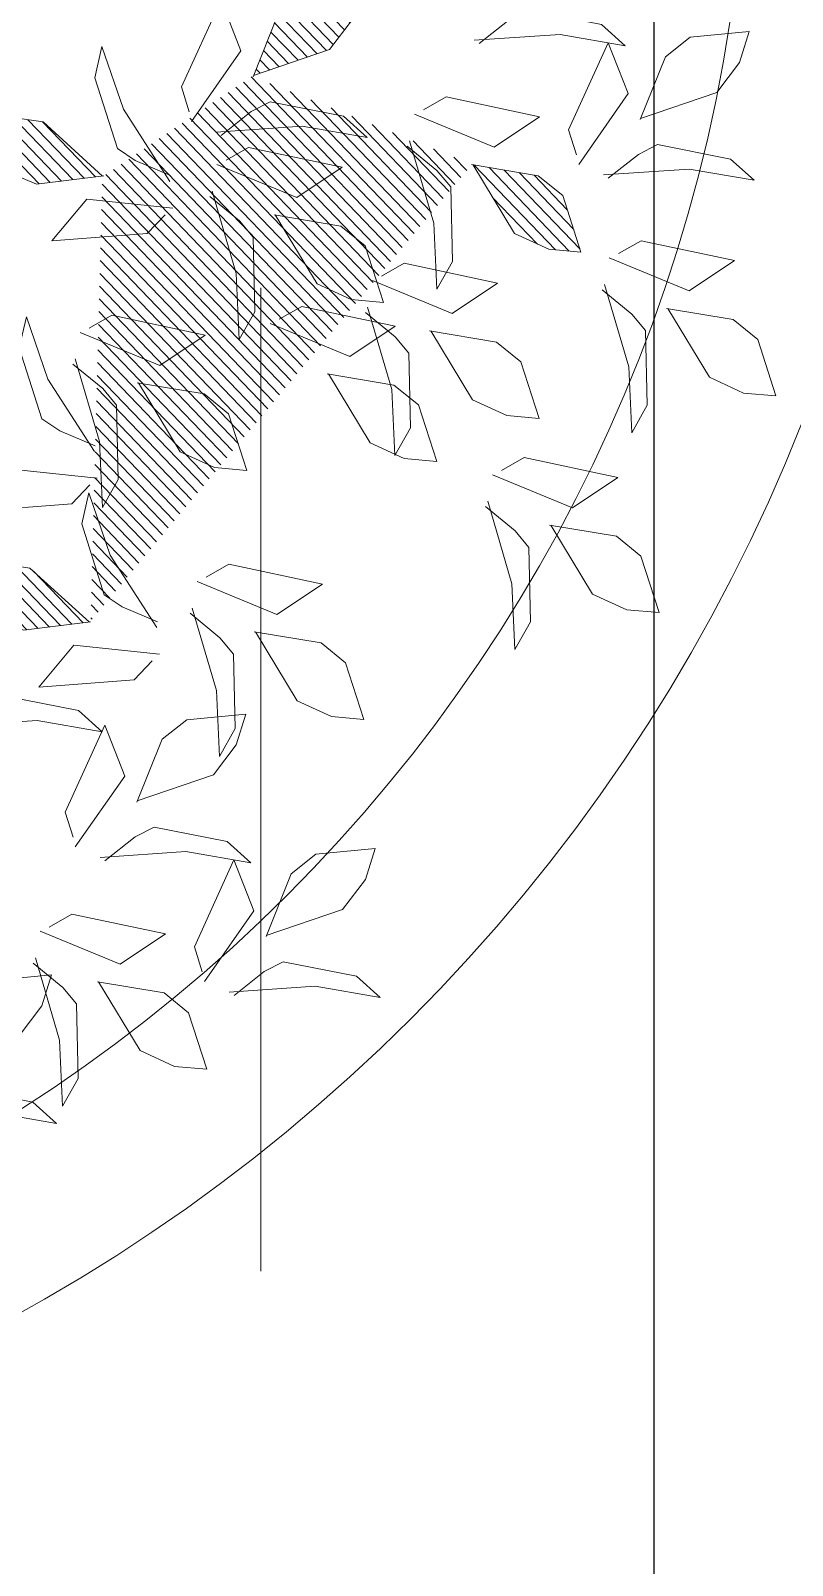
# Model space of a CAD drawing. Header units: millimetres. Extents: x 29001 to 40804, y -8833 to -5892.
# Drawn here: x 29691.93 to 29700.64, y -7861.49 to -7843.93 of the extents above; entities that cross this region are included whole.
import ezdxf

# ---------------------------------------------------------------- set-up
doc = ezdxf.new("R2010")
doc.units = ezdxf.units.MM
doc.linetypes.add('( Hidden )', pattern=[0.375, 0.25, -0.125])
doc.layers.get('0').update_dxf_attribs({"lineweight": 0})
for name, color, linetype, lineweight in [('250', 250, 'Continuous', 0), ('xxx_Auto_Duvar_Duvar Plan Kesit', 7, 'Continuous', 0), ('xxx_Auto_Kaplama_Seramik', 182, 'Continuous', 0)]:
    doc.layers.add(name, color=color, linetype=linetype, lineweight=lineweight)

# ---------------------------------------------------------------- blocks, each defined once
blk = doc.blocks.new('TÜM LAYOOUT')
at = {"layer": 'xxx_Auto_Duvar_Duvar Plan Kesit', "color": 253, "linetype": '( Hidden )', "lineweight": 0, "ltscale": 45, "true_color": 0x999999}
blk.add_lwpolyline([(549.765, -1764.949), (569.765, -1764.949), (569.765, -731.949), (549.765, -731.949)], close=True, dxfattribs=at)
at = {"layer": 'xxx_Auto_Kaplama_Seramik', "lineweight": 0}
for p, q in [((554.264, -1494.95), (554.264, -1551.95)), ((554.265, -1494.949), (554.265, -1551.949))]:
    blk.add_line(p, q, dxfattribs=at)
blk = doc.blocks.new('U1')
at = {"lineweight": 0}
h = blk.add_hatch(dxfattribs=at)
h.set_pattern_fill('ANSI31', color=41, scale=0.11949, style=0)
h.set_pattern_definition([(45, (-1654800.15585, 54996.655911), (-0.0105615167031, 0.0105615167031), [])])
edge = h.paths.add_edge_path()
edge.add_line((-2359701.9156, 78423.2977), (-2359701.8996, 78423.4079))
edge.add_line((-2359701.8996, 78423.4079), (-2359701.8677, 78423.4488))
edge.add_line((-2359701.8677, 78423.4488), (-2359701.7754, 78423.4807))
edge.add_line((-2359701.7754, 78423.4807), (-2359701.7789, 78423.4275))
edge.add_line((-2359701.7789, 78423.4275), (-2359701.8038, 78423.3707))
edge.add_line((-2359701.8038, 78423.3707), (-2359701.9156, 78423.2997))
edge.add_line((-2359702.0529, 78422.9354), (-2359702.1571, 78422.9747))
edge.add_line((-2359702.1571, 78422.9747), (-2359702.1901, 78423.0147))
edge.add_line((-2359702.1901, 78423.0147), (-2359702.2014, 78423.1118))
edge.add_line((-2359702.2014, 78423.1118), (-2359702.1502, 78423.0968))
edge.add_line((-2359702.1502, 78423.0968), (-2359702.1001, 78423.0603))
edge.add_line((-2359702.1001, 78423.0603), (-2359702.0548, 78422.9358))
edge.add_line((-2359701.8847, 78422.693), (-2359701.8689, 78422.5827))
edge.add_line((-2359701.8689, 78422.5827), (-2359701.888, 78422.5345))
edge.add_line((-2359701.888, 78422.5345), (-2359701.9676, 78422.4778))
edge.add_line((-2359701.9676, 78422.4778), (-2359701.9792, 78422.5299))
edge.add_line((-2359701.9792, 78422.5299), (-2359701.9714, 78422.5914))
edge.add_line((-2359701.9714, 78422.5914), (-2359701.8841, 78422.6911))
edge.add_line((-2359701.1503, 78422.6866), (-2359701.1345, 78422.5763))
edge.add_line((-2359701.1345, 78422.5763), (-2359701.1537, 78422.5281))
edge.add_line((-2359701.1537, 78422.5281), (-2359701.2332, 78422.4714))
edge.add_line((-2359701.2332, 78422.4714), (-2359701.2449, 78422.5235))
edge.add_line((-2359701.2449, 78422.5235), (-2359701.237, 78422.585))
edge.add_line((-2359701.237, 78422.585), (-2359701.1497, 78422.6847))
at = {"color": 67, "lineweight": 0, "true_color": 0x6c822b}
for points in [[(-2359701.7141, 78423.517), (-2359701.6751, 78423.5666), (-2359701.6484, 78423.5897), (-2359701.5259, 78423.595), (-2359701.4798, 78423.5702), (-2359701.5881, 78423.5631), (-2359701.723, 78423.5205)], [(-2359701.9354, 78423.47), (-2359701.9761, 78423.4563), (-2359702.1207, 78423.5184), (-2359702.0377, 78423.5528), (-2359701.9194, 78423.474)], [(-2359702.1149, 78423.306), (-2359702.155, 78423.3549), (-2359702.1718, 78423.3858), (-2359702.1506, 78423.5066), (-2359702.1164, 78423.5463), (-2359702.1328, 78423.439), (-2359702.1203, 78423.2981)], [(-2359701.9156, 78423.2977), (-2359701.8996, 78423.4079), (-2359701.8677, 78423.4488), (-2359701.7754, 78423.4807), (-2359701.7789, 78423.4275), (-2359701.8038, 78423.3707), (-2359701.9156, 78423.2997)], [(-2359702.0039, 78423.2167), (-2359702.026, 78423.2536), (-2359701.9966, 78423.4081), (-2359701.945, 78423.3345), (-2359701.9966, 78423.202)], [(-2359701.7289, 78423.1534), (-2359701.751, 78423.1902), (-2359701.7215, 78423.3447), (-2359701.67, 78423.2711), (-2359701.7215, 78423.1387)], [(-2359701.944, 78423.1914), (-2359701.905, 78423.2411), (-2359701.8783, 78423.2642), (-2359701.7558, 78423.2695), (-2359701.7097, 78423.2447), (-2359701.818, 78423.2376), (-2359701.9529, 78423.195)], [(-2359701.5663, 78423.0674), (-2359701.5503, 78423.1776), (-2359701.5184, 78423.2184), (-2359701.426, 78423.2504), (-2359701.4296, 78423.1971), (-2359701.4544, 78423.1403), (-2359701.5663, 78423.0694)], [(-2359701.6689, 78423.1281), (-2359701.6299, 78423.1777), (-2359701.6033, 78423.2008), (-2359701.4807, 78423.2061), (-2359701.4346, 78423.1813), (-2359701.5429, 78423.1742), (-2359701.6778, 78423.1316)], [(-2359701.6546, 78422.9864), (-2359701.6767, 78423.0232), (-2359701.6473, 78423.1778), (-2359701.5957, 78423.1042), (-2359701.6473, 78422.9717)], [(-2359701.8261, 78422.9746), (-2359701.8101, 78423.0849), (-2359701.7782, 78423.1257), (-2359701.6859, 78423.1576), (-2359701.6894, 78423.1044), (-2359701.7143, 78423.0476), (-2359701.8261, 78422.9766)], [(-2359701.9552, 78422.8847), (-2359701.9954, 78422.9336), (-2359702.0121, 78422.9646), (-2359701.991, 78423.0853), (-2359701.9568, 78423.1251), (-2359701.9732, 78423.0178), (-2359701.9606, 78422.8768)], [(-2359701.1394, 78422.9561), (-2359701.1235, 78423.0663), (-2359701.0915, 78423.1071), (-2359700.9992, 78423.1391), (-2359701.0027, 78423.0858), (-2359701.0276, 78423.029), (-2359701.1395, 78422.9581)], [(-2359702.0529, 78422.9354), (-2359702.1571, 78422.9747), (-2359702.1901, 78423.0147), (-2359702.2014, 78423.1118), (-2359702.1502, 78423.0968), (-2359702.1001, 78423.0603), (-2359702.0548, 78422.9358)], [(-2359701.9144, 78422.8937), (-2359701.9365, 78422.9305), (-2359701.9071, 78423.085), (-2359701.8555, 78423.0114), (-2359701.9071, 78422.8789)], [(-2359701.2278, 78422.8751), (-2359701.2499, 78422.9119), (-2359701.2204, 78423.0665), (-2359701.1689, 78422.9929), (-2359701.2204, 78422.8604)], [(-2359701.8545, 78422.8684), (-2359701.8155, 78422.918), (-2359701.7888, 78422.9411), (-2359701.6663, 78422.9464), (-2359701.6202, 78422.9216), (-2359701.7285, 78422.9145), (-2359701.8634, 78422.8719)], [(-2359700.8556, 78422.7687), (-2359700.9598, 78422.8081), (-2359700.9928, 78422.8481), (-2359701.0041, 78422.9451), (-2359700.9529, 78422.9302), (-2359700.9028, 78422.8937), (-2359700.8576, 78422.7691)], [(-2359700.758, 78422.7181), (-2359700.7981, 78422.7669), (-2359700.8149, 78422.7979), (-2359700.7937, 78422.9187), (-2359700.7595, 78422.9584), (-2359700.7759, 78422.8511), (-2359700.7633, 78422.7102)], [(-2359700.5785, 78422.882), (-2359700.6192, 78422.8684), (-2359700.7638, 78422.9304), (-2359700.6808, 78422.9649), (-2359700.5625, 78422.8861)], [(-2359701.5452, 78422.7552), (-2359701.5293, 78422.8654), (-2359701.4973, 78422.9062), (-2359701.405, 78422.9382), (-2359701.4085, 78422.8849), (-2359701.4334, 78422.8281), (-2359701.5452, 78422.7572)], [(-2359701.1679, 78422.8498), (-2359701.1288, 78422.8995), (-2359701.1022, 78422.9226), (-2359700.9797, 78422.9279), (-2359700.9335, 78422.903), (-2359701.0418, 78422.8959), (-2359701.1767, 78422.8534)], [(-2359701.9929, 78422.8317), (-2359702.0336, 78422.818), (-2359702.1782, 78422.8801), (-2359702.0952, 78422.9146), (-2359701.9769, 78422.8357)], [(-2359700.647, 78422.6288), (-2359700.6691, 78422.6656), (-2359700.6397, 78422.8202), (-2359700.5881, 78422.7466), (-2359700.6397, 78422.6141)], [(-2359701.8874, 78422.8029), (-2359701.9108, 78422.7442), (-2359701.9299, 78422.7146), (-2359702.0459, 78422.6749), (-2359702.0972, 78422.6857), (-2359701.9953, 78422.7231), (-2359701.8779, 78422.802)], [(-2359701.8227, 78422.7956), (-2359701.7912, 78422.7665), (-2359701.7758, 78422.6099), (-2359701.846, 78422.666), (-2359701.834, 78422.8076)], [(-2359701.153, 78422.7966), (-2359701.1765, 78422.7379), (-2359701.1955, 78422.7082), (-2359701.3116, 78422.6686), (-2359701.3629, 78422.6794), (-2359701.261, 78422.7167), (-2359701.1435, 78422.7957)], [(-2359701.0884, 78422.7892), (-2359701.0568, 78422.7601), (-2359701.0415, 78422.6035), (-2359701.1117, 78422.6596), (-2359701.0996, 78422.8012)], [(-2359700.7956, 78422.665), (-2359700.8363, 78422.6514), (-2359700.9809, 78422.7134), (-2359700.8979, 78422.7479), (-2359700.7796, 78422.669)], [(-2359701.5737, 78422.6489), (-2359701.5346, 78422.6986), (-2359701.508, 78422.7217), (-2359701.3855, 78422.727), (-2359701.3393, 78422.7021), (-2359701.4476, 78422.695), (-2359701.5825, 78422.6524)], [(-2359701.8847, 78422.693), (-2359701.8689, 78422.5827), (-2359701.888, 78422.5345), (-2359701.9676, 78422.4778), (-2359701.9792, 78422.5299), (-2359701.9714, 78422.5914), (-2359701.8841, 78422.6911)], [(-2359701.3758, 78422.6807), (-2359701.3442, 78422.6516), (-2359701.3288, 78422.495), (-2359701.3991, 78422.5511), (-2359701.387, 78422.6927)], [(-2359700.9687, 78422.4692), (-2359701.0088, 78422.518), (-2359701.0256, 78422.549), (-2359701.0044, 78422.6698), (-2359700.9702, 78422.7095), (-2359700.9866, 78422.6022), (-2359700.9741, 78422.4612)], [(-2359701.4404, 78422.6881), (-2359701.4638, 78422.6294), (-2359701.4829, 78422.5997), (-2359701.5989, 78422.56), (-2359701.6502, 78422.5709), (-2359701.5483, 78422.6082), (-2359701.4309, 78422.6872)], [(-2359701.1503, 78422.6866), (-2359701.1345, 78422.5763), (-2359701.1537, 78422.5281), (-2359701.2332, 78422.4714), (-2359701.2449, 78422.5235), (-2359701.237, 78422.585), (-2359701.1497, 78422.6847)], [(-2359700.5871, 78422.6035), (-2359700.548, 78422.6532), (-2359700.5214, 78422.6763), (-2359700.3989, 78422.6816), (-2359700.3527, 78422.6567), (-2359700.461, 78422.6496), (-2359700.596, 78422.6071)], [(-2359700.4201, 78422.458), (-2359700.5243, 78422.4973), (-2359700.5572, 78422.5373), (-2359700.5686, 78422.6343), (-2359700.5173, 78422.6194), (-2359700.4672, 78422.5829), (-2359700.422, 78422.4584)]]:
    blk.add_lwpolyline(points, dxfattribs=at)
at = {"color": 63, "lineweight": 0}
blk.add_lwpolyline([(-2359701.6336, 78422.6742), (-2359701.6557, 78422.711), (-2359701.6262, 78422.8656), (-2359701.5747, 78422.792), (-2359701.6262, 78422.6595)], dxfattribs=at)
at = {"layer": '250', "lineweight": 0}
for points in [[(-2359701.6857, 78423.6232), (-2359701.6698, 78423.7335), (-2359701.6378, 78423.7743), (-2359701.5455, 78423.8062), (-2359701.549, 78423.753), (-2359701.5739, 78423.6962), (-2359701.6857, 78423.6252)], [(-2359701.8978, 78423.523), (-2359701.9379, 78423.5719), (-2359701.9547, 78423.6028), (-2359701.9335, 78423.7236), (-2359701.8993, 78423.7634), (-2359701.9157, 78423.6561), (-2359701.9031, 78423.5151)], [(-2359701.9954, 78423.5737), (-2359702.0996, 78423.613), (-2359702.1326, 78423.653), (-2359702.1439, 78423.75), (-2359702.0927, 78423.7351), (-2359702.0426, 78423.6986), (-2359701.9974, 78423.5741)], [(-2359701.7741, 78423.5423), (-2359701.7962, 78423.5791), (-2359701.7667, 78423.7336), (-2359701.7151, 78423.66), (-2359701.7667, 78423.5275)], [(-2359701.325, 78423.4384), (-2359701.3091, 78423.5486), (-2359701.2771, 78423.5894), (-2359701.1848, 78423.6214), (-2359701.1883, 78423.5681), (-2359701.2132, 78423.5114), (-2359701.325, 78423.4404)], [(-2359701.4134, 78423.3574), (-2359701.4355, 78423.3942), (-2359701.406, 78423.5488), (-2359701.3545, 78423.4752), (-2359701.406, 78423.3427)], [(-2359701.6405, 78423.2343), (-2359701.6246, 78423.3446), (-2359701.5926, 78423.3854), (-2359701.5003, 78423.4173), (-2359701.5038, 78423.3641), (-2359701.5287, 78423.3073), (-2359701.6405, 78423.2363)], [(-2359701.3535, 78423.3321), (-2359701.3144, 78423.3818), (-2359701.2878, 78423.4049), (-2359701.1653, 78423.4102), (-2359701.1191, 78423.3853), (-2359701.2274, 78423.3782), (-2359701.3623, 78423.3357)], [(-2359700.5408, 78422.9351), (-2359700.581, 78422.9839), (-2359700.5978, 78423.0149), (-2359700.5766, 78423.1357), (-2359700.5424, 78423.1754), (-2359700.5588, 78423.0681), (-2359700.5462, 78422.9272)], [(-2359700.6385, 78422.9858), (-2359700.7427, 78423.0251), (-2359700.7757, 78423.0651), (-2359700.787, 78423.1621), (-2359700.7358, 78423.1472), (-2359700.6857, 78423.1107), (-2359700.6404, 78422.9861)], [(-2359700.5587, 78422.7098), (-2359700.5427, 78422.82), (-2359700.5108, 78422.8608), (-2359700.4184, 78422.8928), (-2359700.422, 78422.8395), (-2359700.4468, 78422.7828), (-2359700.5587, 78422.7118)], [(-2359700.3224, 78422.4073), (-2359700.3625, 78422.4561), (-2359700.3793, 78422.4871), (-2359700.3581, 78422.6079), (-2359700.3239, 78422.6476), (-2359700.3403, 78422.5403), (-2359700.3278, 78422.3994)]]:
    blk.add_lwpolyline(points, dxfattribs=at)
blk = doc.blocks.new('MOBİLYALAR')
for radius in [20, 18]:
    blk.add_circle((537.339, -1519.294), radius)
at = {"lineweight": 0, "extrusion": (3.02e-14, 7.374e-13, -1), "xscale": -6.952506840120427, "yscale": 6.952506840120427, "zscale": 6.952506840120427, "rotation": 91.17525946963923}
blk.add_blockref('U1', (881067.122, -16392732.9, 0), dxfattribs=at)

msp = doc.modelspace()

# ---------------------------------------------------------------- block references
at = {"color": 6}
msp.add_blockref('TÜM LAYOOUT', (29144.792, -6321.799), dxfattribs=at)

# ---------------------------------------------------------------- next in the draw order: block references
msp.add_blockref('MOBİLYALAR', (29144.792, -6321.799), dxfattribs=at)

doc.saveas('drawing.dxf')
